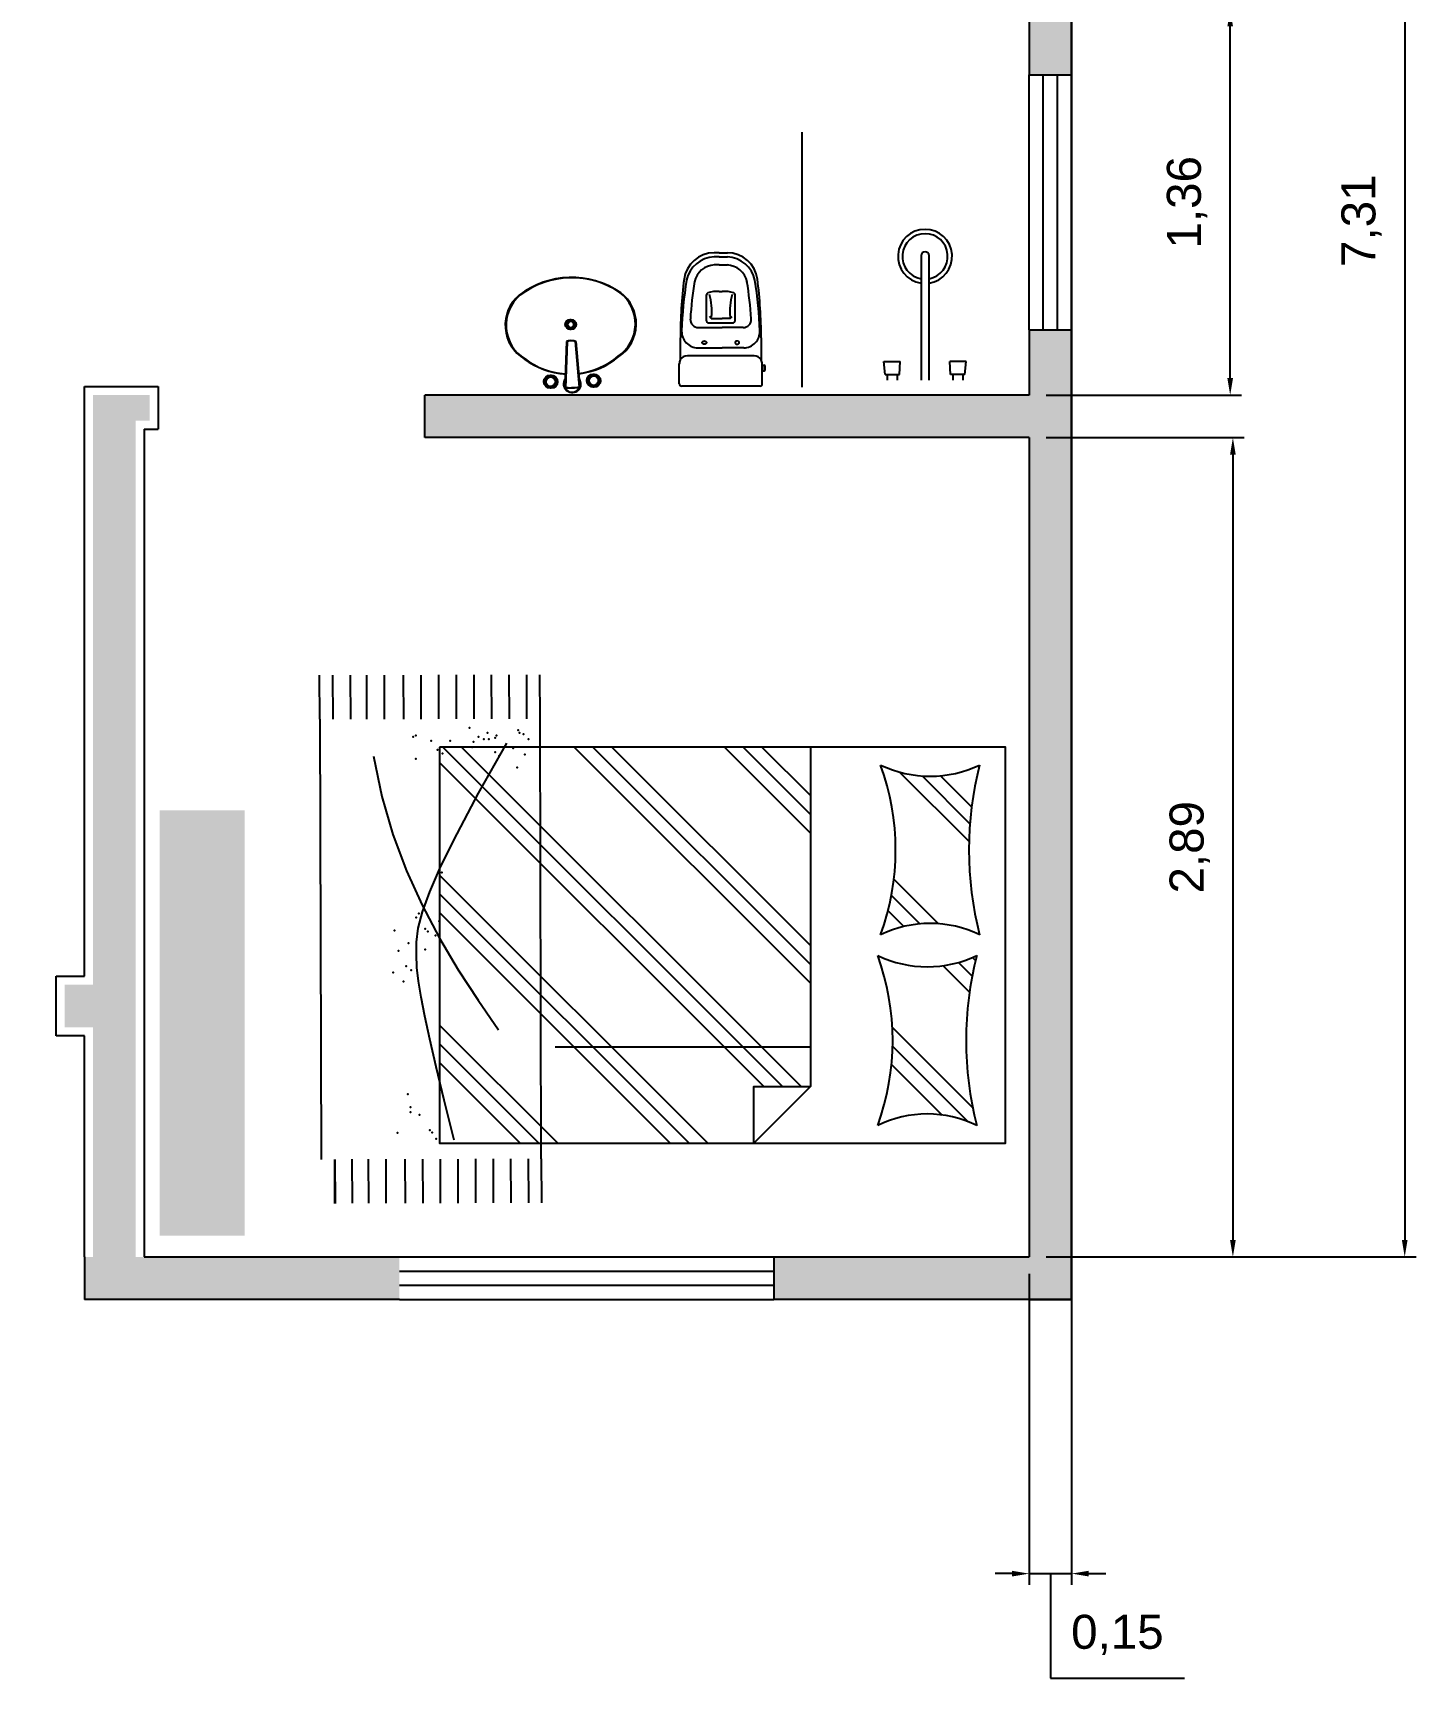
# Model space of a CAD drawing. Header units: millimetres. Extents: x 2181.6 to 2189.8, y 2002.5 to 2012.7.
# Drawn here: x 2184.95 to 2189.82, y 2002.47 to 2008.28 of the extents above; entities that cross this region are included whole.
import ezdxf

# ---------------------------------------------------------------- set-up
doc = ezdxf.new("R2010")
doc.units = ezdxf.units.MM
for name, color, linetype in [('cotas', 4, 'Continuous'), ('janelas', 253, 'Continuous'), ('moveis', 6, 'Continuous'), ('paredes', 250, 'Continuous')]:
    doc.layers.add(name, color=color, linetype=linetype)
doc.styles.get("Standard").update_dxf_attribs({"font": 'arial.ttf'})
doc.dimstyles.new('ISO-25', dxfattribs={"dimscale": 0.2, "dimtxt": 0.6, "dimasz": 0.3, "dimexe": 0.2, "dimexo": 0.3, "dimgap": 0.4, "dimtad": 1, "dimtoh": 1, "dimtxsty": 'Standard', "dimcen": -0.3, "dimadec": 0, "dimazin": 0, "dimtfac": 1, "dimtmove": 1, "dimatfit": 3, "dimfxl": 1, "dimarcsym": 0})

# ---------------------------------------------------------------- blocks, each defined once
blk = doc.blocks.new('*D1')
at = {"layer": 'cotas', "color": 0, "lineweight": -2, "transparency": 16777216}
for p, q in [((2188.5176, 2008.3581), (2189.2065, 2008.3581)), ((2189.1665, 2007.0581), (2189.1665, 2008.2981)), ((2188.5176, 2006.9981), (2189.2065, 2006.9981))]:
    blk.add_line(p, q, dxfattribs=at)
at = {"layer": 'cotas', "color": 0, "transparency": 16777216}
for points in [[(2189.1565, 2008.2981), (2189.1765, 2008.2981), (2189.1665, 2008.3581)], [(2189.1565, 2007.0581), (2189.1765, 2007.0581), (2189.1665, 2006.9981)]]:
    blk.add_solid(points, dxfattribs=at)
at = {"layer": 'Defpoints', "color": 0, "transparency": 16777216}
for p in [(2188.4576, 2008.3581), (2189.1665, 2008.3581), (2188.4576, 2006.9981)]:
    blk.add_point(p, dxfattribs=at)
at = {"layer": 'cotas', "color": 0, "transparency": 16777216, "insert": (2189.0144, 2007.6781), "char_height": 0.12, "attachment_point": 5, "rotation": 90}
blk.add_mtext('1,36', dxfattribs=at)
blk = doc.blocks.new('*D2')
at = {"layer": 'cotas', "color": 0, "lineweight": -2, "transparency": 16777216}
for p, q in [((2188.5176, 2006.8481), (2189.216, 2006.8481)), ((2189.176, 2006.7881), (2189.176, 2004.0181)), ((2188.5176, 2003.9581), (2189.216, 2003.9581))]:
    blk.add_line(p, q, dxfattribs=at)
at = {"layer": 'cotas', "color": 0, "transparency": 16777216}
for points in [[(2189.166, 2006.7881), (2189.186, 2006.7881), (2189.176, 2006.8481)], [(2189.166, 2004.0181), (2189.186, 2004.0181), (2189.176, 2003.9581)]]:
    blk.add_solid(points, dxfattribs=at)
at = {"layer": 'Defpoints', "color": 0, "transparency": 16777216}
for p in [(2188.4576, 2006.8481), (2188.4576, 2003.9581), (2189.176, 2003.9581)]:
    blk.add_point(p, dxfattribs=at)
at = {"layer": 'cotas', "color": 0, "transparency": 16777216, "insert": (2189.0239, 2005.4031), "char_height": 0.12, "attachment_point": 5, "rotation": 90}
blk.add_mtext('2,89', dxfattribs=at)
blk = doc.blocks.new('*D6')
at = {"layer": 'cotas', "color": 0, "lineweight": -2, "transparency": 16777216}
for p, q in [((2188.6076, 2008.1329), (2188.6076, 2002.8012)), ((2188.4576, 2003.8981), (2188.4576, 2002.8012)), ((2188.3976, 2002.8412), (2188.3376, 2002.8412)), ((2188.4576, 2002.8412), (2188.6076, 2002.8412)), ((2188.4576, 2002.8412), (2188.6076, 2002.8412)), ((2188.5326, 2002.8412), (2188.5326, 2002.4727)), ((2188.6676, 2002.8412), (2188.7276, 2002.8412)), ((2188.5326, 2002.4727), (2189.0052, 2002.4727))]:
    blk.add_line(p, q, dxfattribs=at)
at = {"layer": 'cotas', "color": 0, "transparency": 16777216}
for points in [[(2188.3976, 2002.8512), (2188.3976, 2002.8312), (2188.4576, 2002.8412)], [(2188.6676, 2002.8512), (2188.6676, 2002.8312), (2188.6076, 2002.8412)]]:
    blk.add_solid(points, dxfattribs=at)
at = {"layer": 'Defpoints', "color": 0, "transparency": 16777216}
for p in [(2188.6076, 2008.1929), (2188.4576, 2003.9581), (2188.6076, 2002.8412)]:
    blk.add_point(p, dxfattribs=at)
at = {"layer": 'cotas', "color": 0, "transparency": 16777216, "insert": (2188.7689, 2002.6249), "char_height": 0.12, "attachment_point": 5}
blk.add_mtext('0,15', dxfattribs=at)
blk = doc.blocks.new('*X24')
at = {"color": 0}
for p, q in [((2.7951, 3.8557), (3.0413, 4.1019)), ((2.8082, 4.0014), (2.918, 4.1112)), ((2.8088, 3.9358), (2.9782, 4.1051)), ((3.451, 4.1139), (3.4619, 4.1248)), ((3.4682, 4.0648), (3.5164, 4.113)), ((3.4797, 4.01), (3.5732, 4.1035)), ((3.6987, 3.8313), (3.9826, 4.1152)), ((3.7659, 3.8322), (4.0298, 4.0961)), ((3.1736, 3.8365), (3.3314, 3.9943)), ((3.8284, 3.8284), (4.0075, 4.0075)), ((3.2311, 3.8277), (3.3319, 3.9285)), ((3.2854, 3.8158), (3.3412, 3.8715))]:
    blk.add_line(p, q, dxfattribs=at)
blk = doc.blocks.new('*X23')
at = {"color": 0}
for p, q in [((2.7071, 2.7071), (3.5414, 3.5414)), ((2.7071, 3.2375), (3.0111, 3.5414)), ((2.7071, 2.7734), (3.4752, 3.5414)), ((2.7071, 3.3038), (2.9448, 3.5414)), ((2.7071, 2.8397), (3.4089, 3.5414)), ((2.7071, 3.3701), (2.8785, 3.5414)), ((2.7071, 2.3094), (3.9071, 3.5094)), ((2.7071, 2.2431), (3.9071, 3.4431)), ((2.7615, 2.2312), (3.9071, 3.3768)), ((3.1592, 2.2312), (4.1071, 3.1791)), ((3.2255, 2.2312), (4.1071, 3.1128)), ((3.2918, 2.2312), (4.1071, 3.0465)), ((3.6896, 2.2312), (4.1071, 2.6487)), ((3.7559, 2.2312), (4.1071, 2.5824)), ((3.8222, 2.2312), (4.1071, 2.5161))]:
    blk.add_line(p, q, dxfattribs=at)
blk = doc.blocks.new('*D33')
at = {"layer": 'cotas', "color": 0, "lineweight": -2, "transparency": 16777216}
for p, q in [((2188.5176, 2011.2681), (2189.8218, 2011.2681)), ((2189.7818, 2011.2081), (2189.7818, 2004.0181)), ((2188.5176, 2003.9581), (2189.8218, 2003.9581))]:
    blk.add_line(p, q, dxfattribs=at)
at = {"layer": 'cotas', "color": 0, "transparency": 16777216}
for points in [[(2189.7718, 2011.2081), (2189.7918, 2011.2081), (2189.7818, 2011.2681)], [(2189.7718, 2004.0181), (2189.7918, 2004.0181), (2189.7818, 2003.9581)]]:
    blk.add_solid(points, dxfattribs=at)
at = {"layer": 'Defpoints', "color": 0, "transparency": 16777216}
for p in [(2188.4576, 2011.2681), (2188.4576, 2003.9581), (2189.7818, 2003.9581)]:
    blk.add_point(p, dxfattribs=at)
at = {"layer": 'cotas', "color": 0, "transparency": 16777216, "insert": (2189.6297, 2007.6131), "char_height": 0.12, "attachment_point": 5, "rotation": 90}
blk.add_mtext('7,31', dxfattribs=at)
blk = doc.blocks.new('tapete1')
at = {"layer": 'moveis'}
for p, q in [((2190.6302, 2005.8547), (2190.6297, 2006.0099)), ((2190.6875, 2005.8548), (2190.687, 2006.0101)), ((2190.7496, 2005.855), (2190.7491, 2006.0102)), ((2190.8171, 2005.8552), (2190.8166, 2006.0104)), ((2190.8792, 2005.8554), (2190.8787, 2006.0106)), ((2190.9413, 2005.8556), (2190.9408, 2006.0108)), ((2191.0033, 2005.8558), (2191.0029, 2006.011)), ((2191.0654, 2005.8559), (2191.065, 2006.0112)), ((2191.1275, 2005.8561), (2191.1271, 2006.0113)), ((2191.1896, 2005.8563), (2191.1892, 2006.0115)), ((2191.2517, 2005.8565), (2191.2512, 2006.0117)), ((2191.2977, 2005.8566), (2191.2973, 2006.0118)), ((2190.521, 2005.8544), (2190.5206, 2006.0096)), ((2190.5681, 2005.8545), (2190.5677, 2006.0097)), ((2190.5217, 2005.8544), (2190.5262, 2004.3022)), ((2191.3023, 2004.3045), (2191.2977, 2005.8566)), ((2190.7105, 2005.7241), (2190.7399, 2005.5824)), ((2190.7399, 2005.5824), (2190.7791, 2005.4482)), ((2190.7791, 2005.4482), (2190.8269, 2005.3206)), ((2190.8269, 2005.3206), (2190.8821, 2005.199)), ((2190.8821, 2005.199), (2190.9433, 2005.0827)), ((2190.9433, 2005.0827), (2191.0095, 2004.9711)), ((2191.0095, 2004.9711), (2191.0794, 2004.8633)), ((2191.0794, 2004.8633), (2191.1518, 2004.7588)), ((2190.5726, 2004.3024), (2190.5731, 2004.1472)), ((2190.5745, 2004.3014), (2190.575, 2004.1462)), ((2190.6347, 2004.3026), (2190.6352, 2004.1473)), ((2190.692, 2004.3027), (2190.6925, 2004.1475)), ((2190.7541, 2004.3029), (2190.7546, 2004.1477)), ((2190.8216, 2004.3031), (2190.8221, 2004.1479)), ((2190.8837, 2004.3033), (2190.8841, 2004.1481)), ((2190.9458, 2004.3035), (2190.9462, 2004.1482)), ((2191.0079, 2004.3036), (2191.0083, 2004.1484)), ((2191.07, 2004.3038), (2191.0704, 2004.1486)), ((2191.132, 2004.304), (2191.1325, 2004.1488)), ((2191.1941, 2004.3042), (2191.1946, 2004.149)), ((2191.2562, 2004.3044), (2191.2567, 2004.1492)), ((2191.3023, 2004.3045), (2191.3027, 2004.1493))]:
    blk.add_line(p, q, dxfattribs=at)
blk.add_lwpolyline([(2190.9947, 2004.37), (2190.9602, 2004.5112), (2190.9318, 2004.629), (2190.9091, 2004.7266), (2190.8914, 2004.8072), (2190.8784, 2004.8741), (2190.8694, 2004.9304), (2190.864, 2004.9795), (2190.8617, 2005.0245), (2190.8625, 2005.0689), (2190.8686, 2005.1174), (2190.8831, 2005.175), (2190.9088, 2005.2465), (2190.9485, 2005.3369), (2191.0051, 2005.4511), (2191.0814, 2005.594), (2191.1805, 2005.7706)], dxfattribs=at)
for p in [(2190.8504, 2005.7923), (2190.8594, 2005.7968), (2190.9137, 2005.7789), (2190.9815, 2005.7791), (2191.0492, 2005.8245), (2191.081, 2005.7929), (2191.0991, 2005.7839), (2191.1126, 2005.8066), (2191.1171, 2005.784), (2191.1397, 2005.7886), (2191.1442, 2005.7976), (2191.221, 2005.8159), (2191.221, 2005.8159), (2191.2256, 2005.8069), (2191.2391, 2005.8024), (2191.2573, 2005.7844), (2190.9364, 2005.7473), (2190.9545, 2005.7338), (2191.0585, 2005.7567), (2191.0629, 2005.7748), (2191.1399, 2005.7389), (2191.1535, 2005.7254), (2191.2031, 2005.7526), (2191.2439, 2005.7302), (2190.8597, 2005.7155), (2191.2169, 2005.6849), (2190.9512, 2005.3138), (2190.8613, 2005.1555), (2190.8703, 2005.169), (2190.9427, 2005.1421), (2190.7846, 2005.1101), (2190.8931, 2005.1149), (2190.9021, 2005.1059), (2190.9293, 2005.0924), (2190.7984, 2005.0378), (2190.8344, 2005.065), (2190.8933, 2005.0426), (2190.8256, 2004.9837), (2190.8438, 2004.9702), (2190.7805, 2004.961), (2190.8167, 2004.9295), (2190.8315, 2004.5321), (2190.8406, 2004.4869), (2190.8407, 2004.4689), (2190.8724, 2004.4599), (2190.7957, 2004.3965), (2190.9087, 2004.4058), (2190.9178, 2004.3968), (2190.9314, 2004.3743)]:
    blk.add_point(p, dxfattribs=at)

msp = doc.modelspace()

# ---------------------------------------------------------------- hatches: boundary and pattern name
at = {"true_color": 0x000000}
h = msp.add_hatch(color=18, dxfattribs=at)
h.dxf.hatch_style = 1
h.paths.add_polyline_path([(2188.6076, 2007.2281), (2188.4576, 2007.2281), (2188.4576, 2003.8081), (2188.6076, 2003.8081)])
h.paths.add_polyline_path([(2188.4576, 2008.1281), (2188.6076, 2008.1281), (2188.6076, 2011.4181), (2188.4576, 2011.4181)])
h = msp.add_hatch(color=18, dxfattribs=at)
h.dxf.hatch_style = 1
h.paths.add_polyline_path([(2185.1576, 2006.9981), (2185.1576, 2006.9081), (2185.3576, 2006.9081), (2185.3576, 2006.9981)])
h = msp.add_hatch(color=18, dxfattribs=at)
h.dxf.hatch_style = 1
h.paths.add_polyline_path([(2188.4576, 2006.9981), (2186.3276, 2006.9981), (2186.3276, 2006.8481), (2188.4576, 2006.8481)])
h = msp.add_hatch(color=18, dxfattribs=at)
h.dxf.hatch_style = 1
h.paths.add_polyline_path([(2187.5576, 2003.9581), (2187.5576, 2003.8081), (2188.4576, 2003.8081), (2188.4576, 2003.9581)])
h.paths.add_polyline_path([(2185.1276, 2003.9581), (2185.1276, 2003.8081), (2186.2376, 2003.8081), (2186.2376, 2003.9581)])
h.paths.add_polyline_path([(2182.5076, 2003.8081), (2182.5076, 2003.9581), (2182.3576, 2003.9581), (2182.3576, 2003.8089)])
at = {"layer": 'moveis'}
h = msp.add_hatch(dxfattribs=at)
h.set_pattern_fill('ANGLE', color=256)
h.set_pattern_definition([(0, (0, 0), (0, 6.985), [5.08, -1.905]), (90, (0, 0), (-6.985, 4e-16), [5.08, -1.905])])
h.paths.add_polyline_path([(2187.6865, 2005.7564), (2186.7838, 2005.7564), (2186.7878, 2004.3594), (2187.4869, 2004.3594), (2187.4869, 2004.5589), (2187.6865, 2004.5589)])
at = {"layer": 'moveis', "true_color": 0xa953a0}
h = msp.add_hatch(color=215, dxfattribs=at)
h.dxf.hatch_style = 1
h.paths.add_polyline_path([(2185.6923, 2005.5335), (2185.3923, 2005.5335), (2185.3923, 2004.0335), (2185.6923, 2004.0335)])
at = {"layer": 'paredes'}
h = msp.add_hatch(color=256, dxfattribs=at)
h.dxf.hatch_style = 1
h.paths.add_polyline_path([(2185.3076, 2006.9981), (2185.1576, 2006.9981), (2185.1576, 2004.9181), (2185.0576, 2004.9181), (2185.0576, 2004.7681), (2185.1576, 2004.7681), (2185.1576, 2003.9581), (2185.3076, 2003.9581)])

# ---------------------------------------------------------------- linework, layer by layer
for p, q in [((2188.6076, 2011.4181), (2188.6076, 2008.1281)), ((2188.4576, 2008.3581), (2188.4576, 2008.1281)), ((2188.4576, 2007.2281), (2188.4576, 2006.9981)), ((2188.6076, 2007.2281), (2188.6076, 2003.8081)), ((2185.1276, 2004.9481), (2185.1276, 2007.0281)), ((2185.1276, 2007.0281), (2185.3876, 2007.0281)), ((2185.3876, 2007.0281), (2185.3876, 2006.8781)), ((2188.4576, 2006.9981), (2186.3276, 2006.9981)), ((2186.3276, 2006.8481), (2186.3276, 2006.9981)), ((2185.3376, 2006.8781), (2185.3376, 2003.9581)), ((2185.3376, 2006.8781), (2185.3876, 2006.8781)), ((2188.4576, 2006.8481), (2186.3276, 2006.8481)), ((2188.4576, 2006.8481), (2188.4576, 2003.9581)), ((2185.0276, 2004.7381), (2185.0276, 2004.9481)), ((2185.0276, 2004.9481), (2185.1276, 2004.9481)), ((2185.1276, 2004.7381), (2185.0276, 2004.7381)), ((2185.1276, 2003.9581), (2185.1276, 2004.7381)), ((2185.1276, 2003.9581), (2185.1276, 2003.8081)), ((2185.3376, 2003.9581), (2186.2376, 2003.9581)), ((2187.5576, 2003.9581), (2188.4576, 2003.9581)), ((2187.5576, 2003.9581), (2187.5576, 2003.8081)), ((2186.2376, 2003.8081), (2185.1276, 2003.8081)), ((2188.6076, 2003.8081), (2187.5576, 2003.8081))]:
    msp.add_line(p, q)
at = {"layer": 'janelas'}
for p, q in [((2188.4576, 2008.1281), (2188.6076, 2008.1281)), ((2188.4576, 2007.2281), (2188.4576, 2008.1281)), ((2188.5076, 2007.2281), (2188.5076, 2008.1281)), ((2188.5576, 2007.2281), (2188.5576, 2008.1281)), ((2188.6076, 2007.2281), (2188.6076, 2008.1281)), ((2188.4576, 2007.2281), (2188.6076, 2007.2281)), ((2186.2376, 2003.9581), (2187.5576, 2003.9581)), ((2187.5576, 2003.9581), (2187.5576, 2003.8081)), ((2186.2376, 2003.9081), (2187.5576, 2003.9081)), ((2186.2376, 2003.8581), (2187.5576, 2003.8581)), ((2186.2376, 2003.8081), (2187.5576, 2003.8081))]:
    msp.add_line(p, q, dxfattribs=at)
at = {"layer": 'moveis'}
for p, q in [((2187.6576, 2007.0256), (2187.6576, 2007.9256)), ((2188.0766, 2007.4897), (2188.0766, 2007.0503)), ((2188.1047, 2007.4897), (2188.1047, 2007.0503)), ((2186.8264, 2007.187), (2186.8204, 2007.0248)), ((2186.8268, 2007.1868), (2186.8208, 2007.0246)), ((2186.8292, 2007.1863), (2186.8232, 2007.0242)), ((2186.8572, 2007.1878), (2186.8715, 2007.0262)), ((2186.8576, 2007.1876), (2186.872, 2007.0259)), ((2186.86, 2007.1871), (2186.8743, 2007.0255)), ((2187.9459, 2007.1167), (2188.0035, 2007.1168)), ((2187.9499, 2007.0705), (2187.9459, 2007.1167)), ((2188.0003, 2007.0705), (2188.0035, 2007.1168)), ((2188.2354, 2007.1167), (2188.1778, 2007.1168)), ((2188.181, 2007.0705), (2188.1778, 2007.1168)), ((2188.2315, 2007.0705), (2188.2354, 2007.1167)), ((2187.9499, 2007.0705), (2188.0003, 2007.0705)), ((2187.9577, 2007.0705), (2187.9577, 2007.0508)), ((2187.9924, 2007.0705), (2187.9924, 2007.0508)), ((2188.2315, 2007.0705), (2188.181, 2007.0705)), ((2188.1889, 2007.0705), (2188.1889, 2007.0508)), ((2188.2236, 2007.0705), (2188.2236, 2007.0508))]:
    msp.add_line(p, q, dxfattribs=at)
at = {"layer": 'moveis', "linetype": 'Continuous'}
for p, q in [((2187.3652, 2007.4999), (2187.3473, 2007.4999)), ((2187.3652, 2007.4856), (2187.3473, 2007.4856)), ((2187.3652, 2007.4999), (2187.3759, 2007.4999)), ((2187.3652, 2007.4856), (2187.3759, 2007.4856)), ((2187.3759, 2007.4999), (2187.3938, 2007.4999)), ((2187.3759, 2007.4856), (2187.3938, 2007.4856)), ((2187.3652, 2007.4571), (2187.3473, 2007.4571)), ((2187.3652, 2007.4571), (2187.3759, 2007.4571)), ((2187.3759, 2007.4571), (2187.3938, 2007.4571)), ((2187.3201, 2007.2597), (2187.3201, 2007.3515)), ((2187.3652, 2007.3636), (2187.3759, 2007.3636)), ((2187.421, 2007.2597), (2187.421, 2007.3515)), ((2187.2917, 2007.2363), (2187.3652, 2007.2363)), ((2187.3253, 2007.2528), (2187.4158, 2007.2528)), ((2187.3369, 2007.2682), (2187.3306, 2007.2756)), ((2187.3369, 2007.2682), (2187.3652, 2007.2682)), ((2187.3652, 2007.2682), (2187.3759, 2007.2682)), ((2187.3652, 2007.2363), (2187.3759, 2007.2363)), ((2187.4043, 2007.2682), (2187.3759, 2007.2682)), ((2187.4494, 2007.2363), (2187.3759, 2007.2363)), ((2187.4043, 2007.2682), (2187.4105, 2007.2756)), ((2187.2281, 2007.1219), (2187.2281, 2007.2001)), ((2187.513, 2007.2001), (2187.513, 2007.1219)), ((2187.4881, 2007.1366), (2187.253, 2007.1366)), ((2187.2897, 2007.1651), (2187.3652, 2007.1651)), ((2187.3652, 2007.1651), (2187.3759, 2007.1651)), ((2187.4515, 2007.1651), (2187.3759, 2007.1651)), ((2187.2245, 2007.0383), (2187.2245, 2007.1081)), ((2187.5166, 2007.1036), (2187.5166, 2007.1081)), ((2187.5166, 2007.0834), (2187.5166, 2007.1036)), ((2187.5166, 2007.1036), (2187.5233, 2007.1036)), ((2187.5166, 2007.0383), (2187.5166, 2007.0834)), ((2187.5166, 2007.0834), (2187.5233, 2007.0834)), ((2187.5233, 2007.1036), (2187.5233, 2007.0834)), ((2187.5269, 2007.087), (2187.5269, 2007.1)), ((2187.5081, 2007.0297), (2187.2331, 2007.0297)), ((2187.3652, 2007.0297), (2187.3473, 2007.0297))]:
    msp.add_line(p, q, dxfattribs=at)
for points in [[(2187.3055, 2007.1833, -0.1249), (2187.306, 2007.1854, -0.105797), (2187.3076, 2007.1873, -0.086669), (2187.3099, 2007.1885, -0.076734), (2187.3128, 2007.1889, -0.076734), (2187.3157, 2007.1885, -0.086669), (2187.318, 2007.1873, -0.105797), (2187.3196, 2007.1854, -0.1249), (2187.3201, 2007.1833, -0.1249), (2187.3196, 2007.1813, -0.105797), (2187.318, 2007.1794, -0.086669), (2187.3157, 2007.1782, -0.076734), (2187.3128, 2007.1777, -0.076734), (2187.3099, 2007.1782, -0.086669), (2187.3076, 2007.1794, -0.105797), (2187.306, 2007.1813, -0.1249)], [(2187.4357, 2007.1833, 0.1249), (2187.4352, 2007.1854, 0.105797), (2187.4335, 2007.1873, 0.086669), (2187.4312, 2007.1885, 0.076734), (2187.4283, 2007.1889, 0.076734), (2187.4255, 2007.1885, 0.086669), (2187.4232, 2007.1873, 0.105797), (2187.4215, 2007.1854, 0.1249), (2187.421, 2007.1833, 0.1249), (2187.4215, 2007.1813, 0.105797), (2187.4232, 2007.1794, 0.086669), (2187.4255, 2007.1782, 0.076734), (2187.4283, 2007.1777, 0.076734), (2187.4312, 2007.1782, 0.086669), (2187.4335, 2007.1794, 0.105797), (2187.4352, 2007.1813, 0.1249)]]:
    msp.add_lwpolyline(points, format="xyb", close=True, dxfattribs=at)
at = {"layer": 'moveis'}
msp.add_lwpolyline([(2186.379, 2005.7564), (2186.379, 2004.3594), (2188.3748, 2004.3594), (2188.3748, 2005.7564)], close=True, dxfattribs=at)
msp.add_lwpolyline([(2187.6865, 2005.7564), (2187.6865, 2004.5589), (2187.4869, 2004.3594), (2187.4869, 2004.5589), (2187.6865, 2004.5589)], dxfattribs=at)
for centre, radius in [((2186.8402, 2007.2474), 0.0177), ((2186.8402, 2007.2474), 0.0177), ((2186.8407, 2007.2472), 0.0177), ((2186.8407, 2007.2472), 0.0177), ((2186.843, 2007.2468), 0.0177), ((2186.843, 2007.2468), 0.0177), ((2186.8402, 2007.2474), 0.0117), ((2186.8402, 2007.2474), 0.0117), ((2186.8407, 2007.2472), 0.0117), ((2186.8407, 2007.2472), 0.0117), ((2186.843, 2007.2468), 0.0117), ((2186.843, 2007.2468), 0.0117), ((2186.7698, 2007.0455), 0.023), ((2186.7702, 2007.0453), 0.023), ((2186.7726, 2007.0449), 0.023), ((2186.7698, 2007.0455), 0.0176), ((2186.7702, 2007.0453), 0.0176), ((2186.7726, 2007.0449), 0.0176), ((2186.921, 2007.0494), 0.023), ((2186.9214, 2007.0492), 0.023), ((2186.9238, 2007.0488), 0.023), ((2186.921, 2007.0494), 0.0176), ((2186.9214, 2007.0492), 0.0176), ((2186.9238, 2007.0488), 0.0176)]:
    msp.add_circle(centre, radius, dxfattribs=at)
for centre, radius, start, end in [((2188.0907, 2007.4872), 0.0954, 278.48007, 261.51993), ((2188.0907, 2007.4872), 0.0801, 280.11803, 259.88197), ((2188.0907, 2007.4897), 0.0141, 0, 180), ((2186.8438, 2007.1087), 0.304, 55.73742, 127.23342), ((2186.8443, 2007.1085), 0.304, 55.73742, 127.23342), ((2186.8466, 2007.108), 0.304, 55.73742, 127.23342), ((2186.7496, 2007.2449), 0.1387, 130.27434, 238.77834), ((2186.75, 2007.2446), 0.1387, 130.27434, 238.77834), ((2186.7524, 2007.2442), 0.1387, 130.27434, 238.77834), ((2186.9309, 2007.2496), 0.1387, 304.1925, 52.6965), ((2186.9313, 2007.2493), 0.1387, 304.1925, 52.6965), ((2186.9337, 2007.2489), 0.1387, 304.1925, 52.6965), ((2186.8427, 2007.1508), 0.0397, 68.64175, 114.32909), ((2186.8432, 2007.1506), 0.0397, 68.64175, 114.32909), ((2186.8455, 2007.1502), 0.0397, 68.64175, 114.32909), ((2186.8378, 2007.3386), 0.266, 232.96698, 266.62108), ((2186.8383, 2007.3383), 0.266, 232.96698, 266.62108), ((2186.8407, 2007.3379), 0.266, 232.96698, 266.62108), ((2186.8378, 2007.3386), 0.266, 276.34977, 310.00387), ((2186.8383, 2007.3383), 0.266, 276.34977, 310.00387), ((2186.8407, 2007.3379), 0.266, 276.34977, 310.00387), ((2186.8457, 2007.0373), 0.0293, 145.6367, 37.33414), ((2186.8461, 2007.0371), 0.0293, 145.6367, 37.33414), ((2186.8485, 2007.0366), 0.0293, 145.6367, 37.33414), ((2186.8391, 2007.2914), 0.2672, 265.99286, 276.97798), ((2186.8395, 2007.2912), 0.2672, 265.99286, 276.97798), ((2186.8419, 2007.2908), 0.2672, 265.99286, 276.97798), ((2188.1087, 2006.0605), 0.4066, 244.56804, 295.43196), ((2187.1159, 2005.3939), 0.8712, 339.90137, 20.09863), ((2189.4479, 2005.3939), 1.2025, 165.58434, 194.41566), ((2188.1087, 2004.7336), 0.401, 64.18342, 115.81658), ((2188.0985, 2005.3883), 0.4066, 244.56804, 295.43196), ((2187.1057, 2004.7217), 0.8712, 339.90137, 20.09863), ((2189.4377, 2004.7217), 1.2025, 165.58434, 194.41566), ((2188.0985, 2004.0614), 0.401, 64.18342, 115.81658)]:
    msp.add_arc(centre, radius, start, end, dxfattribs=at)
at = {"layer": 'moveis', "linetype": 'Continuous'}
for centre, radius, start, end in [((2187.3473, 2007.393), 0.1069, 90, 172.65629), ((2187.3516, 2007.3817), 0.104, 92.34978, 168.01274), ((2187.3938, 2007.393), 0.1069, 7.34371, 90), ((2187.3895, 2007.3817), 0.104, 11.98726, 87.65022), ((2188.8443, 2007.2001), 1.6162, 172.65629, 180), ((2188.6683, 2007.1774), 1.4363, 170.95019, 178.14425), ((2187.3516, 2007.3817), 0.0755, 92.34978, 168.01274), ((2187.3895, 2007.3817), 0.0755, 11.98726, 87.65022), ((2186.0728, 2007.1774), 1.4363, 1.85575, 9.04981), ((2185.8969, 2007.2001), 1.6162, 0, 7.34371), ((2188.6683, 2007.1774), 1.4078, 170.95019, 176.36665), ((2187.3272, 2007.3515), 0.00712, 108.52205, 180), ((2187.359, 2007.2567), 0.1071, 86.66193, 108.52205), ((2187.1165, 2007.2932), 0.2223, 354.89478, 15.62296), ((2187.3821, 2007.2567), 0.1071, 71.47795, 93.33807), ((2187.6246, 2007.2932), 0.2223, 164.37704, 185.10522), ((2187.4139, 2007.3515), 0.00712, 0, 71.47795), ((2186.0728, 2007.1774), 1.4078, 3.63335, 9.04981), ((2187.2917, 2007.2648), 0.0285, 176.36665, 270), ((2187.3272, 2007.2597), 0.00712, 180, 254.16879), ((2187.4139, 2007.2597), 0.00712, 285.83121, 0), ((2187.4494, 2007.2648), 0.0285, 270, 3.63335), ((2187.2897, 2007.222), 0.057, 178.14425, 270), ((2187.4515, 2007.222), 0.057, 270, 1.85575), ((2187.253, 2007.1081), 0.0285, 151.04498, 180), ((2187.253, 2007.1081), 0.0285, 90, 151.04498), ((2187.4881, 2007.1081), 0.0285, 28.95502, 90), ((2187.4881, 2007.1081), 0.0285, 0, 28.95502), ((2187.5233, 2007.1), 0.00356, 0, 90), ((2187.5233, 2007.087), 0.00356, 270, 0), ((2187.2331, 2007.0383), 0.00855, 180, 270), ((2187.5081, 2007.0383), 0.00855, 270, 0)]:
    msp.add_arc(centre, radius, start, end, dxfattribs=at)
at = {"layer": 'paredes'}
for p, q in [((2188.6076, 2008.1281), (2188.6076, 2011.4181)), ((2188.6076, 2003.8081), (2188.6076, 2007.2281)), ((2188.4576, 2003.8081), (2188.6076, 2003.8081))]:
    msp.add_line(p, q, dxfattribs=at)

# ---------------------------------------------------------------- block references
at = {"layer": 'moveis', "xscale": 0.9978754418076882, "yscale": 0.9978754418076882, "zscale": 0.9978754418076882, "rotation": 270}
for name in ['*X23', '*X24']:
    msp.add_blockref(name, (2184.1526, 2008.4578), dxfattribs=at)
at = {"layer": 'paredes'}
msp.add_blockref('tapete1', (-4.5643, 0), dxfattribs=at)

# ---------------------------------------------------------------- dimensions: what is measured, and where the dimension line sits
at = {"layer": 'cotas'}
for base, p1, p2, picture, middle in [((2189.7818, 2003.9581), (2188.4576, 2011.2681), (2188.4576, 2003.9581), '*D33', (2189.6297, 2007.6131)), ((2189.1665, 2008.3581), (2188.4576, 2006.9981), (2188.4576, 2008.3581), '*D1', (2189.0144, 2007.6781)), ((2189.176, 2003.9581), (2188.4576, 2006.8481), (2188.4576, 2003.9581), '*D2', (2189.0239, 2005.4031))]:
    dim = msp.add_linear_dim(base=base, p1=p1, p2=p2, angle=90, dimstyle='ISO-25', dxfattribs=at)
    dim.commit()
    dim.dimension.update_dxf_attribs({"geometry": picture, "text_midpoint": middle})
dim = msp.add_linear_dim(base=(2188.6076, 2002.8412), p1=(2188.4576, 2003.9581), p2=(2188.6076, 2008.1929), dimstyle='ISO-25', dxfattribs=at)
dim.commit()
dim.dimension.update_dxf_attribs({"geometry": '*D6', "text_midpoint": (2188.6126, 2002.6249)})

doc.saveas('drawing.dxf')
